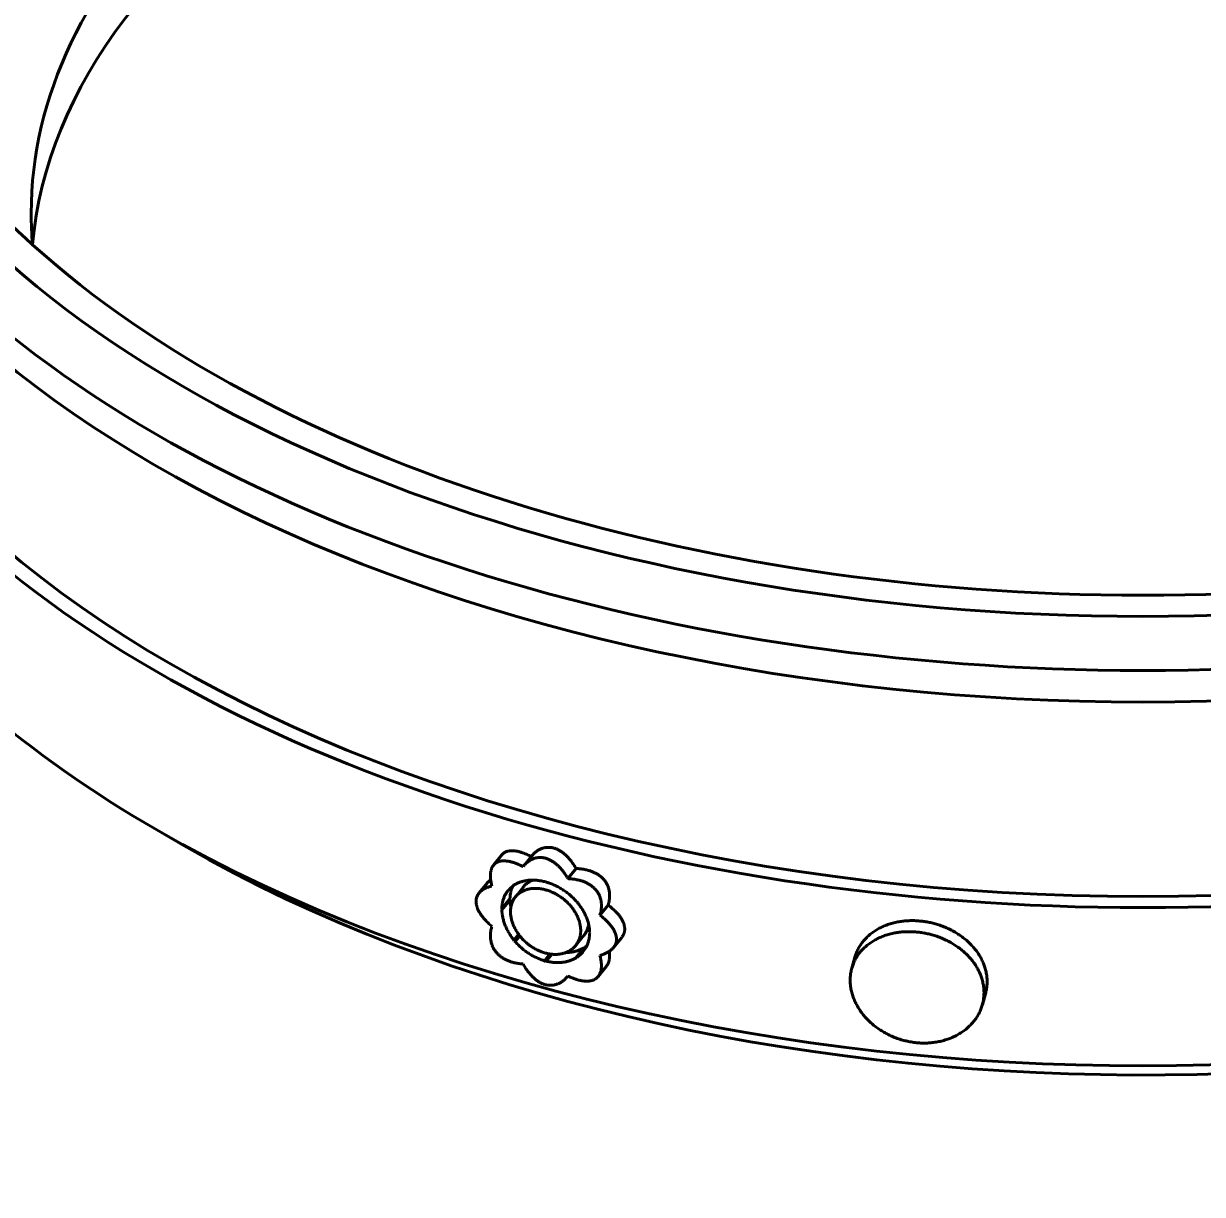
# Model space of a CAD drawing. Header units: millimetres. Extents: x 15 to 292, y 5 to 205.
# Drawn here: x 122.95 to 153.38, y 103.49 to 133.72 of the extents above; entities that cross this region are included whole.
import ezdxf

# ---------------------------------------------------------------- set-up
doc = ezdxf.new("R2010")
doc.units = ezdxf.units.MM
doc.layers.add('Annotations', color=7, linetype='Continuous')
doc.layers.add('Geometries', color=7, linetype='Continuous')
doc.styles.add('Shapr4', font='txt', dxfattribs={"height": 2.3925})
doc.dimstyles.new('ISO-25', dxfattribs={"dimtxt": 2.5, "dimasz": 2.5, "dimexe": 1.25, "dimexo": 0.625, "dimtad": 1, "dimtxsty": 'Standard', "dimcen": 2.5, "dimadec": 0, "dimazin": 0, "dimtfac": 1, "dimtmove": 0, "dimatfit": 3, "dimfxl": 1, "dimarcsym": 0})

# ---------------------------------------------------------------- blocks, each defined once
blk = doc.blocks.new('*D3')
at = {"layer": 'Annotations', "color": 0, "linetype": 'Continuous', "lineweight": 15}
for p, q in [((57.268, 104.409), (54.905, 105.227)), ((59.63, 103.591), (113.87, 84.809)), ((116.232, 83.991), (152.709, 71.36))]:
    blk.add_line(p, q, dxfattribs=at)
at = {"layer": 'Annotations', "color": 0}
for points in [[(57.131, 104.015), (57.404, 104.803), (59.63, 103.591)], [(116.369, 84.385), (116.096, 83.597), (113.87, 84.809)]]:
    blk.add_solid(points, dxfattribs=at)
at = {"layer": 'Defpoints', "color": 0}
for p in [(59.63, 103.591), (113.87, 84.809)]:
    blk.add_point(p, dxfattribs=at)
at = {"layer": 'Annotations', "color": 0, "lineweight": 15, "insert": (148.221, 75.162), "char_height": 2.3925, "attachment_point": 5, "rotation": 340.9003, "style": 'Shapr4'}
blk.add_mtext('\\A1;%%c57,4', dxfattribs=at)

msp = doc.modelspace()

# ---------------------------------------------------------------- linework, layer by layer
at = {"layer": 'Geometries', "linetype": 'Continuous', "lineweight": 40}
for p, q in [((126.389, 112.899), (127.096, 112.491)), ((135.292, 112.254), (135.08, 111.992)), ((135.843, 111.955), (136.055, 112.216)), ((137, 111.643), (137.211, 111.905)), ((134.915, 111.528), (134.703, 111.266)), ((135.613, 111.493), (135.607, 111.471)), ((135.607, 111.471), (135.624, 111.492)), ((135.624, 111.492), (135.613, 111.493)), ((135.638, 111.491), (135.624, 111.492)), ((135.857, 111.434), (135.645, 111.172)), ((135.295, 110.875), (135.493, 111.12)), ((135.295, 110.834), (135.507, 111.096)), ((135.493, 111.12), (135.507, 111.137)), ((135.507, 111.096), (135.493, 111.12)), ((135.295, 110.875), (135.282, 110.858)), ((135.282, 110.858), (135.295, 110.834)), ((137.234, 111.056), (137.208, 111.069)), ((137.241, 111.031), (137.234, 111.056)), ((137.828, 110.7), (138.04, 110.962)), ((135.607, 110.057), (135.727, 110.206)), ((135.613, 110.032), (135.74, 110.189)), ((137.201, 109.915), (137.413, 110.177)), ((137.574, 110.241), (137.561, 110.265)), ((137.561, 110.224), (137.575, 110.241)), ((137.561, 110.224), (137.574, 110.241)), ((137.575, 110.241), (137.574, 110.241)), ((135.607, 110.057), (135.613, 110.032)), ((135.613, 110.032), (135.638, 110.019)), ((135.638, 110.019), (135.757, 110.166)), ((137.435, 109.858), (137.452, 109.879)), ((138.177, 109.863), (138.389, 110.126)), ((136.396, 109.524), (136.536, 109.698)), ((136.419, 109.506), (136.57, 109.693)), ((136.442, 109.512), (136.587, 109.691)), ((137.208, 109.597), (137.42, 109.858)), ((137.208, 109.597), (137.234, 109.596)), ((137.234, 109.596), (137.241, 109.617)), ((137.241, 109.617), (137.435, 109.858)), ((137.435, 109.858), (137.42, 109.858)), ((144.41, 109.616), (144.33, 109.33)), ((137.783, 109.117), (137.995, 109.379)), ((147.7, 108.385), (147.78, 108.671))]:
    msp.add_line(p, q, dxfattribs=at)
at = {"layer": 'Geometries', "linetype": 'Continuous', "lineweight": 40, "flags": 128}
for points in [[(135.292, 112.254), (135.295, 112.257), (135.303, 112.267), (135.313, 112.277), (135.322, 112.286), (135.333, 112.295), (135.343, 112.303), (135.354, 112.31), (135.365, 112.317), (135.377, 112.324), (135.389, 112.33), (135.401, 112.336), (135.415, 112.341), (135.428, 112.345), (135.442, 112.35), (135.456, 112.353), (135.469, 112.356), (135.483, 112.358), (135.496, 112.36), (135.51, 112.362), (135.524, 112.363), (135.542, 112.364), (135.561, 112.364), (135.579, 112.363), (135.598, 112.362), (135.618, 112.361), (135.638, 112.358), (135.659, 112.355), (135.679, 112.352), (135.7, 112.348), (135.721, 112.343), (135.742, 112.338), (135.762, 112.333), (135.784, 112.327), (135.806, 112.32), (135.828, 112.313), (135.85, 112.305), (135.875, 112.296), (135.901, 112.286), (135.927, 112.276), (135.952, 112.265), (135.978, 112.253), (136.004, 112.241), (136.029, 112.229), (136.055, 112.216)], [(136.055, 112.216), (136.069, 112.234), (136.085, 112.251), (136.1, 112.268), (136.116, 112.284), (136.13, 112.297), (136.143, 112.309), (136.157, 112.321), (136.172, 112.333), (136.187, 112.344), (136.202, 112.355), (136.218, 112.366), (136.235, 112.377), (136.252, 112.386), (136.269, 112.396), (136.284, 112.403), (136.299, 112.41), (136.314, 112.416), (136.329, 112.422), (136.345, 112.428), (136.362, 112.433), (136.378, 112.437), (136.396, 112.441), (136.413, 112.444), (136.431, 112.447), (136.445, 112.449), (136.461, 112.45), (136.476, 112.451), (136.491, 112.451), (136.507, 112.451), (136.523, 112.451), (136.539, 112.45), (136.555, 112.448), (136.572, 112.446), (136.588, 112.443), (136.605, 112.439), (136.621, 112.436), (136.637, 112.431), (136.653, 112.426), (136.67, 112.421), (136.686, 112.415), (136.703, 112.408), (136.719, 112.401), (136.736, 112.394), (136.752, 112.386), (136.767, 112.378), (136.782, 112.37), (136.796, 112.361), (136.81, 112.353), (136.825, 112.343), (136.843, 112.331), (136.86, 112.319), (136.877, 112.306), (136.894, 112.292), (136.912, 112.278), (136.93, 112.262), (136.947, 112.247), (136.964, 112.231), (136.98, 112.215), (136.996, 112.198), (137.012, 112.181), (137.027, 112.164), (137.043, 112.146), (137.058, 112.128), (137.073, 112.109), (137.088, 112.09), (137.105, 112.068), (137.121, 112.045), (137.137, 112.022), (137.153, 111.999), (137.168, 111.976), (137.183, 111.952), (137.197, 111.929), (137.211, 111.905)], [(135.843, 111.955), (135.816, 111.968), (135.788, 111.981), (135.761, 111.994), (135.733, 112.006), (135.711, 112.016), (135.689, 112.025), (135.667, 112.033), (135.644, 112.041), (135.622, 112.049), (135.599, 112.057), (135.576, 112.064), (135.552, 112.071), (135.529, 112.077), (135.506, 112.082), (135.487, 112.086), (135.468, 112.09), (135.449, 112.093), (135.431, 112.096), (135.412, 112.098), (135.393, 112.1), (135.374, 112.101), (135.355, 112.102), (135.337, 112.102), (135.319, 112.101), (135.304, 112.1), (135.289, 112.099), (135.275, 112.097), (135.261, 112.094), (135.247, 112.092), (135.232, 112.088), (135.219, 112.084), (135.205, 112.08), (135.192, 112.074), (135.179, 112.069), (135.167, 112.063), (135.155, 112.056), (135.144, 112.049), (135.133, 112.042), (135.123, 112.034), (135.112, 112.025), (135.102, 112.016), (135.093, 112.007), (135.084, 111.997), (135.08, 111.992)], [(137, 111.643), (136.985, 111.669), (136.969, 111.694), (136.953, 111.719), (136.937, 111.745), (136.923, 111.764), (136.909, 111.784), (136.895, 111.804), (136.881, 111.823), (136.866, 111.843), (136.85, 111.862), (136.834, 111.882), (136.817, 111.901), (136.8, 111.92), (136.782, 111.939), (136.767, 111.954), (136.752, 111.969), (136.737, 111.984), (136.721, 111.998), (136.705, 112.012), (136.689, 112.026), (136.672, 112.04), (136.655, 112.053), (136.637, 112.065), (136.619, 112.078), (136.604, 112.088), (136.589, 112.097), (136.574, 112.106), (136.559, 112.115), (136.543, 112.123), (136.527, 112.131), (136.511, 112.139), (136.494, 112.146), (136.478, 112.152), (136.461, 112.158), (136.445, 112.164), (136.429, 112.169), (136.412, 112.173), (136.396, 112.177), (136.38, 112.181), (136.363, 112.183), (136.347, 112.186), (136.33, 112.188), (136.314, 112.189), (136.297, 112.19), (136.283, 112.19), (136.268, 112.19), (136.254, 112.189), (136.239, 112.188), (136.225, 112.186), (136.208, 112.184), (136.19, 112.181), (136.173, 112.177), (136.156, 112.173), (136.138, 112.167), (136.121, 112.161), (136.104, 112.155), (136.087, 112.148), (136.071, 112.141), (136.055, 112.133), (136.04, 112.124), (136.025, 112.116), (136.009, 112.106), (135.994, 112.096), (135.979, 112.085), (135.964, 112.074), (135.948, 112.061), (135.932, 112.047), (135.916, 112.033), (135.901, 112.018), (135.886, 112.003), (135.871, 111.987), (135.857, 111.971), (135.843, 111.955)], [(135.08, 111.992), (135.076, 111.986), (135.068, 111.976), (135.061, 111.966), (135.055, 111.955), (135.049, 111.944), (135.043, 111.933), (135.037, 111.919), (135.03, 111.904), (135.025, 111.888), (135.02, 111.873), (135.016, 111.856), (135.012, 111.838), (135.008, 111.821), (135.006, 111.803), (135.004, 111.784), (135.002, 111.766), (135.001, 111.747), (135, 111.729), (135, 111.709), (135.001, 111.689), (135.002, 111.669), (135.003, 111.648), (135.005, 111.624), (135.007, 111.611)], [(137.211, 111.905), (137.239, 111.904), (137.267, 111.902), (137.295, 111.9), (137.323, 111.897), (137.345, 111.894), (137.368, 111.891), (137.391, 111.888), (137.414, 111.884), (137.436, 111.879), (137.46, 111.874), (137.484, 111.869), (137.508, 111.863), (137.532, 111.857), (137.555, 111.849), (137.575, 111.843), (137.594, 111.837), (137.614, 111.829), (137.633, 111.822), (137.652, 111.814), (137.672, 111.805), (137.691, 111.796), (137.71, 111.787), (137.729, 111.777), (137.748, 111.766), (137.763, 111.757), (137.778, 111.748), (137.793, 111.738), (137.808, 111.727), (137.823, 111.717), (137.837, 111.706), (137.852, 111.694), (137.865, 111.682), (137.879, 111.67), (137.892, 111.657), (137.905, 111.645), (137.917, 111.632), (137.929, 111.619), (137.94, 111.605), (137.951, 111.592), (137.962, 111.577), (137.972, 111.563), (137.982, 111.548), (137.991, 111.533), (138, 111.518), (138.007, 111.504), (138.015, 111.49), (138.021, 111.476), (138.028, 111.462), (138.033, 111.447), (138.04, 111.429), (138.047, 111.411), (138.052, 111.392), (138.057, 111.374), (138.062, 111.355), (138.066, 111.335), (138.07, 111.315), (138.072, 111.296), (138.075, 111.277), (138.076, 111.257), (138.077, 111.238), (138.078, 111.219), (138.078, 111.199), (138.078, 111.179), (138.077, 111.16), (138.075, 111.14), (138.073, 111.117), (138.07, 111.095), (138.066, 111.072), (138.062, 111.05), (138.057, 111.028), (138.052, 111.006), (138.046, 110.984), (138.04, 110.962)], [(135.037, 111.452), (135.013, 111.446), (134.99, 111.439), (134.967, 111.432), (134.944, 111.424), (134.926, 111.417), (134.909, 111.41), (134.891, 111.402), (134.874, 111.394), (134.858, 111.386), (134.841, 111.377), (134.824, 111.368), (134.808, 111.358), (134.792, 111.347), (134.777, 111.336), (134.764, 111.326), (134.753, 111.317), (134.741, 111.306), (134.73, 111.296), (134.72, 111.285), (134.709, 111.273), (134.703, 111.266)], [(134.915, 111.528), (134.917, 111.531), (134.928, 111.543), (134.94, 111.555), (134.951, 111.567), (134.964, 111.578), (134.977, 111.589), (134.99, 111.599), (135.004, 111.609), (135.007, 111.611)], [(135.007, 111.611), (135.008, 111.6), (135.012, 111.576), (135.016, 111.551), (135.02, 111.526), (135.025, 111.502), (135.031, 111.477), (135.037, 111.452)], [(135.507, 111.137), (135.508, 111.159), (135.509, 111.181), (135.511, 111.203), (135.513, 111.225), (135.516, 111.247), (135.52, 111.268), (135.524, 111.289), (135.528, 111.31), (135.533, 111.33), (135.539, 111.351), (135.545, 111.372), (135.552, 111.393), (135.56, 111.413), (135.568, 111.433), (135.576, 111.449)], [(135.607, 111.471), (135.59, 111.46), (135.576, 111.449)], [(136.095, 111.605), (136.073, 111.605), (136.049, 111.604), (136.024, 111.603), (136.001, 111.601), (135.978, 111.599), (135.955, 111.596), (135.932, 111.593), (135.91, 111.589), (135.888, 111.585), (135.866, 111.58), (135.845, 111.575), (135.823, 111.569), (135.802, 111.563), (135.781, 111.556), (135.759, 111.549), (135.738, 111.54), (135.718, 111.532), (135.698, 111.522), (135.683, 111.515), (135.668, 111.507), (135.653, 111.499), (135.638, 111.491)], [(136.419, 111.355), (136.394, 111.361), (136.369, 111.367), (136.344, 111.372), (136.319, 111.377), (136.294, 111.381), (136.27, 111.384), (136.245, 111.387), (136.221, 111.389), (136.2, 111.39), (136.18, 111.391), (136.16, 111.391), (136.14, 111.391), (136.12, 111.391), (136.096, 111.389), (136.073, 111.387), (136.05, 111.385), (136.028, 111.382), (136.005, 111.378), (135.984, 111.373), (135.962, 111.368), (135.941, 111.362), (135.923, 111.357), (135.906, 111.351), (135.889, 111.345), (135.872, 111.338), (135.855, 111.331), (135.836, 111.322), (135.817, 111.313), (135.799, 111.303), (135.781, 111.292), (135.764, 111.281), (135.747, 111.269), (135.731, 111.257), (135.715, 111.244), (135.702, 111.232), (135.69, 111.221), (135.678, 111.209), (135.666, 111.196), (135.655, 111.183), (135.645, 111.172)], [(136.095, 111.605), (136.083, 111.6), (136.067, 111.593), (136.047, 111.584), (136.029, 111.575), (136.01, 111.564), (135.993, 111.554), (135.975, 111.543), (135.959, 111.531), (135.942, 111.518), (135.926, 111.505), (135.914, 111.494), (135.901, 111.482), (135.889, 111.47), (135.877, 111.458), (135.866, 111.445), (135.857, 111.434)], [(136.396, 111.565), (136.371, 111.571), (136.346, 111.577), (136.321, 111.582), (136.297, 111.586), (136.272, 111.59), (136.247, 111.594), (136.222, 111.597), (136.198, 111.6), (136.173, 111.602), (136.149, 111.603), (136.124, 111.604), (136.098, 111.605), (136.095, 111.605)], [(137.208, 111.069), (137.19, 111.089), (137.171, 111.108), (137.152, 111.128), (137.132, 111.147), (137.112, 111.166), (137.092, 111.185), (137.072, 111.203), (137.051, 111.222), (137.03, 111.239), (137.008, 111.257), (136.985, 111.275), (136.962, 111.292), (136.939, 111.309), (136.915, 111.326), (136.891, 111.342), (136.868, 111.357), (136.845, 111.372), (136.821, 111.387), (136.797, 111.4), (136.774, 111.414), (136.75, 111.427), (136.725, 111.44), (136.701, 111.452), (136.677, 111.464), (136.652, 111.475), (136.626, 111.487), (136.6, 111.498), (136.574, 111.508), (136.548, 111.518), (136.522, 111.527), (136.502, 111.534), (136.482, 111.541), (136.462, 111.547), (136.442, 111.553)], [(137.828, 110.7), (137.835, 110.724), (137.841, 110.747), (137.847, 110.771), (137.852, 110.795), (137.855, 110.814), (137.858, 110.833), (137.861, 110.853), (137.863, 110.873), (137.865, 110.893), (137.866, 110.914), (137.866, 110.935), (137.866, 110.956), (137.866, 110.977), (137.864, 110.999), (137.863, 111.016), (137.861, 111.034), (137.858, 111.052), (137.855, 111.07), (137.851, 111.088), (137.847, 111.106), (137.842, 111.124), (137.837, 111.143), (137.831, 111.161), (137.824, 111.179), (137.818, 111.194), (137.812, 111.209), (137.805, 111.224), (137.797, 111.239), (137.789, 111.254), (137.781, 111.269), (137.771, 111.284), (137.762, 111.298), (137.752, 111.313), (137.741, 111.327), (137.73, 111.341), (137.719, 111.354), (137.707, 111.368), (137.695, 111.381), (137.683, 111.393), (137.67, 111.406), (137.656, 111.418), (137.642, 111.43), (137.628, 111.442), (137.613, 111.453), (137.599, 111.464), (137.585, 111.473), (137.571, 111.483), (137.557, 111.492), (137.543, 111.501), (137.524, 111.511), (137.505, 111.521), (137.486, 111.531), (137.467, 111.54), (137.446, 111.55), (137.425, 111.559), (137.404, 111.567), (137.383, 111.575), (137.362, 111.582), (137.34, 111.589), (137.319, 111.595), (137.298, 111.601), (137.276, 111.607), (137.253, 111.612), (137.231, 111.616), (137.209, 111.621), (137.182, 111.625), (137.156, 111.629), (137.13, 111.633), (137.104, 111.636), (137.077, 111.638), (137.051, 111.641), (137.025, 111.642), (137, 111.643)], [(134.703, 111.266), (134.699, 111.261), (134.69, 111.248), (134.681, 111.235), (134.673, 111.222), (134.667, 111.21), (134.661, 111.199), (134.655, 111.186), (134.65, 111.174), (134.646, 111.162), (134.642, 111.148), (134.638, 111.135), (134.635, 111.121), (134.633, 111.107), (134.631, 111.092), (134.63, 111.078), (134.629, 111.064), (134.629, 111.049), (134.63, 111.034), (134.631, 111.019), (134.633, 111.004), (134.635, 110.988), (134.638, 110.972), (134.641, 110.957), (134.645, 110.941), (134.649, 110.926), (134.654, 110.912), (134.659, 110.897), (134.664, 110.883), (134.67, 110.868), (134.678, 110.85), (134.687, 110.831), (134.696, 110.813), (134.705, 110.795), (134.716, 110.775), (134.728, 110.756), (134.74, 110.737), (134.752, 110.718), (134.765, 110.7), (134.778, 110.681), (134.792, 110.663), (134.806, 110.645), (134.821, 110.626), (134.837, 110.608), (134.853, 110.589), (134.869, 110.571), (134.889, 110.55), (134.909, 110.529), (134.929, 110.509), (134.95, 110.489), (134.971, 110.469), (134.993, 110.449), (135.015, 110.429), (135.037, 110.41)], [(135.453, 111.332), (135.443, 111.319), (135.431, 111.302), (135.418, 111.285), (135.407, 111.267), (135.396, 111.249), (135.386, 111.231), (135.376, 111.213), (135.367, 111.195), (135.359, 111.176), (135.351, 111.157), (135.343, 111.138), (135.336, 111.118), (135.33, 111.098), (135.324, 111.078), (135.319, 111.057), (135.314, 111.036), (135.309, 111.013), (135.306, 110.991), (135.302, 110.968), (135.3, 110.946), (135.298, 110.928), (135.297, 110.911), (135.296, 110.893), (135.295, 110.875)], [(135.529, 110.909), (135.525, 110.925), (135.521, 110.949), (135.517, 110.974), (135.514, 110.998), (135.511, 111.023), (135.51, 111.041), (135.508, 111.06), (135.507, 111.078), (135.507, 111.096)], [(135.645, 111.172), (135.642, 111.168), (135.63, 111.152), (135.618, 111.135), (135.607, 111.118), (135.597, 111.101), (135.587, 111.083), (135.578, 111.064), (135.569, 111.046), (135.562, 111.03), (135.556, 111.013), (135.55, 110.997), (135.545, 110.98), (135.54, 110.963), (135.535, 110.942), (135.531, 110.921), (135.529, 110.909)], [(137.201, 109.915), (137.207, 109.923), (137.219, 109.939), (137.231, 109.956), (137.242, 109.974), (137.251, 109.989), (137.26, 110.004), (137.268, 110.019), (137.275, 110.035), (137.282, 110.051), (137.29, 110.071), (137.297, 110.091), (137.304, 110.111), (137.31, 110.131), (137.315, 110.152), (137.319, 110.173), (137.323, 110.195), (137.326, 110.216), (137.328, 110.235), (137.329, 110.253), (137.33, 110.272), (137.331, 110.291), (137.331, 110.31), (137.33, 110.333), (137.329, 110.355), (137.327, 110.378), (137.324, 110.402), (137.321, 110.425), (137.317, 110.448), (137.312, 110.471), (137.307, 110.495), (137.302, 110.514), (137.296, 110.534), (137.29, 110.554), (137.283, 110.574), (137.276, 110.593), (137.267, 110.617), (137.258, 110.64), (137.247, 110.663), (137.237, 110.686), (137.225, 110.709), (137.213, 110.732), (137.2, 110.755), (137.187, 110.777), (137.175, 110.796), (137.163, 110.815), (137.151, 110.833), (137.138, 110.852), (137.125, 110.87), (137.108, 110.892), (137.092, 110.913), (137.074, 110.934), (137.056, 110.954), (137.038, 110.974), (137.019, 110.994), (137, 111.014), (136.981, 111.033), (136.964, 111.049), (136.947, 111.065), (136.929, 111.08), (136.911, 111.095), (136.893, 111.11), (136.872, 111.127), (136.85, 111.144), (136.827, 111.16), (136.805, 111.176), (136.782, 111.191), (136.759, 111.206), (136.735, 111.22), (136.711, 111.234), (136.691, 111.245), (136.671, 111.256), (136.651, 111.266), (136.63, 111.276), (136.61, 111.286), (136.586, 111.296), (136.563, 111.306), (136.539, 111.316), (136.515, 111.325), (136.491, 111.333), (136.467, 111.341), (136.443, 111.348), (136.419, 111.355)], [(135.295, 110.834), (135.296, 110.811), (135.297, 110.788), (135.299, 110.765), (135.302, 110.742), (135.305, 110.719), (135.308, 110.696), (135.312, 110.672), (135.317, 110.649), (135.322, 110.625), (135.327, 110.601), (135.334, 110.577), (135.341, 110.552), (135.349, 110.527), (135.357, 110.502), (135.366, 110.477), (135.374, 110.453), (135.384, 110.43), (135.394, 110.406), (135.404, 110.383), (135.415, 110.359), (135.426, 110.336), (135.438, 110.313), (135.451, 110.29), (135.463, 110.267), (135.477, 110.244), (135.491, 110.22), (135.506, 110.196), (135.522, 110.173), (135.537, 110.149), (135.554, 110.126), (135.567, 110.109), (135.58, 110.091), (135.593, 110.074), (135.607, 110.057)], [(135.529, 110.909), (135.527, 110.9), (135.524, 110.878), (135.522, 110.857), (135.52, 110.835), (135.519, 110.812), (135.518, 110.79), (135.519, 110.771), (135.519, 110.752), (135.521, 110.732), (135.522, 110.713), (135.524, 110.694), (135.528, 110.67), (135.532, 110.647), (135.536, 110.623), (135.541, 110.6), (135.547, 110.576), (135.554, 110.553), (135.561, 110.529), (135.569, 110.505), (135.576, 110.485), (135.583, 110.466), (135.591, 110.446), (135.6, 110.426), (135.609, 110.406), (135.62, 110.383), (135.632, 110.36), (135.644, 110.337), (135.657, 110.314), (135.671, 110.291), (135.685, 110.268), (135.699, 110.246), (135.714, 110.224), (135.727, 110.206)], [(137.535, 110.464), (137.533, 110.473), (137.528, 110.496), (137.521, 110.521), (137.514, 110.546), (137.506, 110.57), (137.497, 110.595), (137.488, 110.619), (137.479, 110.643), (137.469, 110.666), (137.459, 110.689), (137.449, 110.712), (137.437, 110.735), (137.426, 110.758), (137.413, 110.781), (137.401, 110.804), (137.388, 110.826), (137.374, 110.849), (137.359, 110.872), (137.344, 110.895), (137.328, 110.918), (137.312, 110.941), (137.295, 110.964), (137.282, 110.981), (137.268, 110.998), (137.255, 111.015), (137.241, 111.031)], [(138.04, 110.962), (138.065, 110.943), (138.089, 110.924), (138.113, 110.904), (138.137, 110.883), (138.155, 110.867), (138.174, 110.85), (138.192, 110.833), (138.209, 110.816), (138.227, 110.798), (138.245, 110.78), (138.262, 110.761), (138.279, 110.742), (138.296, 110.723), (138.312, 110.704), (138.324, 110.687), (138.337, 110.671), (138.349, 110.654), (138.36, 110.638), (138.372, 110.621), (138.383, 110.603), (138.393, 110.586), (138.403, 110.568), (138.412, 110.55), (138.421, 110.532), (138.427, 110.517), (138.433, 110.502), (138.439, 110.487), (138.444, 110.472), (138.449, 110.457), (138.453, 110.442), (138.457, 110.426), (138.46, 110.411), (138.463, 110.395), (138.464, 110.38), (138.466, 110.365), (138.466, 110.35), (138.466, 110.336), (138.466, 110.321), (138.465, 110.307), (138.463, 110.292), (138.461, 110.278), (138.458, 110.264), (138.454, 110.25), (138.45, 110.236), (138.445, 110.224), (138.441, 110.212), (138.435, 110.2), (138.43, 110.188), (138.424, 110.177), (138.415, 110.163), (138.406, 110.149), (138.397, 110.136), (138.389, 110.126)], [(138.177, 109.863), (138.181, 109.868), (138.191, 109.882), (138.2, 109.895), (138.209, 109.909), (138.215, 109.921), (138.221, 109.933), (138.227, 109.946), (138.232, 109.958), (138.237, 109.971), (138.241, 109.985), (138.245, 109.998), (138.248, 110.012), (138.251, 110.027), (138.253, 110.041), (138.254, 110.055), (138.254, 110.07), (138.254, 110.085), (138.254, 110.099), (138.253, 110.114), (138.251, 110.13), (138.249, 110.145), (138.246, 110.161), (138.242, 110.176), (138.238, 110.192), (138.234, 110.206), (138.229, 110.22), (138.223, 110.235), (138.218, 110.249), (138.212, 110.263), (138.203, 110.281), (138.194, 110.299), (138.185, 110.317), (138.175, 110.334), (138.163, 110.353), (138.151, 110.371), (138.139, 110.39), (138.126, 110.408), (138.112, 110.426), (138.098, 110.443), (138.084, 110.461), (138.069, 110.478), (138.053, 110.496), (138.037, 110.513), (138.02, 110.531), (138.003, 110.548), (137.983, 110.568), (137.962, 110.588), (137.941, 110.607), (137.919, 110.626), (137.897, 110.645), (137.874, 110.664), (137.851, 110.682), (137.828, 110.7)], [(146.089, 110.549), (146.053, 110.552), (146.017, 110.555), (145.982, 110.556), (145.946, 110.558), (145.911, 110.558), (145.875, 110.558), (145.84, 110.558), (145.804, 110.557), (145.769, 110.555), (145.734, 110.553), (145.699, 110.55), (145.665, 110.546), (145.635, 110.543), (145.606, 110.539), (145.576, 110.535), (145.547, 110.53), (145.518, 110.525), (145.485, 110.518), (145.451, 110.511), (145.418, 110.503), (145.386, 110.495), (145.353, 110.486), (145.321, 110.476), (145.29, 110.466), (145.258, 110.456), (145.227, 110.445), (145.197, 110.433), (145.166, 110.421), (145.136, 110.408), (145.111, 110.396), (145.086, 110.384), (145.061, 110.372), (145.037, 110.36), (145.013, 110.347), (144.986, 110.331), (144.958, 110.315), (144.932, 110.298), (144.906, 110.281), (144.88, 110.264), (144.855, 110.245), (144.83, 110.227), (144.806, 110.208), (144.783, 110.188), (144.76, 110.168), (144.738, 110.148), (144.716, 110.127), (144.698, 110.109), (144.68, 110.09), (144.663, 110.071), (144.646, 110.052), (144.63, 110.033), (144.611, 110.01), (144.593, 109.986), (144.576, 109.962), (144.559, 109.938), (144.543, 109.914), (144.528, 109.889), (144.513, 109.864), (144.499, 109.838), (144.486, 109.812), (144.473, 109.786), (144.461, 109.759), (144.45, 109.733), (144.441, 109.71), (144.433, 109.686), (144.425, 109.663), (144.417, 109.639), (144.41, 109.616)], [(147.78, 108.671), (147.787, 108.695), (147.794, 108.724), (147.8, 108.753), (147.806, 108.782), (147.81, 108.811), (147.814, 108.84), (147.818, 108.869), (147.82, 108.894), (147.821, 108.92), (147.823, 108.945), (147.823, 108.97), (147.823, 108.996), (147.822, 109.025), (147.821, 109.055), (147.819, 109.085), (147.816, 109.114), (147.812, 109.144), (147.808, 109.173), (147.803, 109.203), (147.797, 109.233), (147.79, 109.262), (147.783, 109.292), (147.775, 109.321), (147.766, 109.35), (147.758, 109.375), (147.749, 109.4), (147.74, 109.425), (147.73, 109.45), (147.72, 109.474), (147.708, 109.503), (147.694, 109.531), (147.68, 109.559), (147.666, 109.587), (147.65, 109.615), (147.634, 109.643), (147.618, 109.67), (147.6, 109.697), (147.583, 109.724), (147.564, 109.751), (147.545, 109.777), (147.525, 109.803), (147.507, 109.825), (147.49, 109.847), (147.471, 109.869), (147.452, 109.89), (147.433, 109.911), (147.41, 109.936), (147.386, 109.96), (147.362, 109.983), (147.338, 110.007), (147.313, 110.03), (147.287, 110.052), (147.261, 110.074), (147.234, 110.096), (147.207, 110.117), (147.179, 110.138), (147.151, 110.159), (147.122, 110.179), (147.097, 110.196), (147.072, 110.212), (147.046, 110.229), (147.021, 110.244), (146.995, 110.26), (146.964, 110.278), (146.933, 110.295), (146.901, 110.311), (146.869, 110.328), (146.837, 110.343), (146.804, 110.359), (146.771, 110.373), (146.738, 110.387), (146.705, 110.401), (146.671, 110.414), (146.637, 110.427), (146.603, 110.438), (146.574, 110.448), (146.544, 110.458), (146.514, 110.467), (146.484, 110.475), (146.454, 110.484), (146.425, 110.491), (146.395, 110.499), (146.365, 110.506), (146.334, 110.512), (146.304, 110.518), (146.274, 110.524), (146.244, 110.529), (146.213, 110.534), (146.182, 110.538), (146.151, 110.542), (146.12, 110.546), (146.089, 110.549)], [(135.037, 110.41), (135.03, 110.387), (135.024, 110.364), (135.019, 110.341), (135.014, 110.317), (135.011, 110.298), (135.008, 110.279), (135.006, 110.259), (135.004, 110.239), (135.002, 110.22), (135.001, 110.199), (135, 110.178), (135, 110.157), (135.001, 110.135), (135.002, 110.114), (135.004, 110.096), (135.006, 110.078), (135.008, 110.06), (135.011, 110.042), (135.015, 110.024), (135.019, 110.006), (135.023, 109.987), (135.029, 109.968), (135.034, 109.95), (135.041, 109.931), (135.047, 109.916), (135.053, 109.901), (135.06, 109.885), (135.067, 109.87), (135.075, 109.855), (135.083, 109.84), (135.092, 109.824), (135.101, 109.809), (135.111, 109.794), (135.121, 109.779), (135.131, 109.765), (135.142, 109.751), (135.153, 109.738), (135.165, 109.724), (135.177, 109.711), (135.19, 109.698), (135.203, 109.685), (135.217, 109.672), (135.23, 109.66), (135.245, 109.648), (135.258, 109.637), (135.271, 109.627), (135.285, 109.617), (135.299, 109.607), (135.313, 109.598), (135.331, 109.587), (135.349, 109.576), (135.368, 109.565), (135.386, 109.555), (135.407, 109.545), (135.427, 109.536), (135.447, 109.527), (135.468, 109.518), (135.489, 109.51), (135.509, 109.503), (135.53, 109.496), (135.551, 109.489), (135.573, 109.483), (135.594, 109.477), (135.616, 109.472), (135.638, 109.467), (135.664, 109.462), (135.69, 109.457), (135.715, 109.453), (135.741, 109.449), (135.767, 109.446), (135.792, 109.443), (135.818, 109.441), (135.843, 109.44)], [(135.727, 110.206), (135.728, 110.205), (135.74, 110.189)], [(135.74, 110.189), (135.741, 110.187), (135.755, 110.169), (135.757, 110.166)], [(137.413, 110.177), (137.418, 110.184), (137.431, 110.201), (137.443, 110.218), (137.454, 110.235), (137.463, 110.25), (137.471, 110.266), (137.479, 110.281), (137.487, 110.297), (137.494, 110.313), (137.502, 110.333), (137.509, 110.353), (137.515, 110.373), (137.521, 110.393), (137.526, 110.414), (137.531, 110.435), (137.534, 110.457), (137.535, 110.464)], [(137.488, 109.905), (137.495, 109.921), (137.503, 109.94), (137.511, 109.96), (137.518, 109.98), (137.525, 110), (137.531, 110.02), (137.536, 110.041), (137.542, 110.063), (137.546, 110.085), (137.55, 110.108), (137.553, 110.13), (137.556, 110.153), (137.558, 110.171), (137.559, 110.189), (137.56, 110.206), (137.561, 110.224)], [(137.561, 110.265), (137.56, 110.288), (137.558, 110.311), (137.557, 110.334), (137.554, 110.357), (137.551, 110.38), (137.547, 110.403), (137.543, 110.426), (137.539, 110.45), (137.535, 110.464)], [(145.935, 110.27), (145.902, 110.271), (145.866, 110.273), (145.831, 110.273), (145.795, 110.273), (145.76, 110.273), (145.724, 110.272), (145.689, 110.27), (145.654, 110.268), (145.619, 110.265), (145.585, 110.261), (145.555, 110.258), (145.526, 110.254), (145.496, 110.25), (145.467, 110.245), (145.438, 110.24), (145.405, 110.233), (145.372, 110.226), (145.339, 110.218), (145.306, 110.21), (145.273, 110.201), (145.241, 110.191), (145.21, 110.181), (145.178, 110.171), (145.147, 110.159), (145.117, 110.148), (145.086, 110.135), (145.056, 110.123), (145.031, 110.111), (145.006, 110.099), (144.982, 110.087), (144.957, 110.074), (144.933, 110.062), (144.906, 110.046), (144.878, 110.03), (144.852, 110.013), (144.826, 109.996), (144.8, 109.978), (144.775, 109.96), (144.75, 109.942), (144.726, 109.922), (144.703, 109.903), (144.68, 109.883), (144.658, 109.862), (144.636, 109.842), (144.618, 109.823), (144.6, 109.805), (144.583, 109.786), (144.566, 109.767), (144.549, 109.747), (144.531, 109.724), (144.513, 109.701), (144.496, 109.677), (144.479, 109.653), (144.463, 109.628), (144.448, 109.603), (144.433, 109.578), (144.419, 109.552), (144.406, 109.527), (144.393, 109.5), (144.381, 109.474), (144.37, 109.447), (144.361, 109.424), (144.353, 109.401), (144.345, 109.377), (144.337, 109.353), (144.33, 109.33)], [(146.009, 110.264), (145.973, 110.267), (145.938, 110.27), (145.935, 110.27)], [(146.183, 110.241), (146.164, 110.244), (146.133, 110.249), (146.102, 110.253), (146.071, 110.257), (146.04, 110.261), (146.009, 110.264)], [(147.7, 108.385), (147.707, 108.41), (147.714, 108.439), (147.72, 108.467), (147.726, 108.496), (147.73, 108.525), (147.734, 108.554), (147.738, 108.584), (147.74, 108.609), (147.741, 108.634), (147.742, 108.659), (147.743, 108.685), (147.743, 108.71), (147.742, 108.74), (147.741, 108.769), (147.739, 108.799), (147.736, 108.829), (147.732, 108.858), (147.728, 108.888), (147.723, 108.918), (147.717, 108.947), (147.71, 108.977), (147.703, 109.006), (147.695, 109.035), (147.686, 109.065), (147.678, 109.09), (147.669, 109.115), (147.66, 109.139), (147.65, 109.164), (147.64, 109.189), (147.627, 109.217), (147.614, 109.246), (147.6, 109.274), (147.586, 109.302), (147.57, 109.33), (147.554, 109.357), (147.538, 109.385), (147.52, 109.412), (147.502, 109.439), (147.484, 109.465), (147.465, 109.492), (147.445, 109.518), (147.427, 109.54), (147.409, 109.562), (147.391, 109.583), (147.372, 109.605), (147.353, 109.626), (147.33, 109.65), (147.306, 109.674), (147.282, 109.698), (147.258, 109.721), (147.232, 109.744), (147.207, 109.767), (147.18, 109.789), (147.154, 109.811), (147.126, 109.832), (147.099, 109.853), (147.071, 109.874), (147.042, 109.894), (147.017, 109.911), (146.992, 109.927), (146.966, 109.944), (146.941, 109.959), (146.914, 109.975), (146.884, 109.993), (146.852, 110.01), (146.821, 110.026), (146.789, 110.043), (146.757, 110.058), (146.724, 110.074), (146.691, 110.088), (146.658, 110.102), (146.625, 110.116), (146.591, 110.129), (146.557, 110.142), (146.523, 110.154), (146.494, 110.163), (146.464, 110.173), (146.434, 110.182), (146.404, 110.19), (146.374, 110.199), (146.345, 110.206), (146.315, 110.214), (146.285, 110.221), (146.254, 110.227), (146.224, 110.233), (146.194, 110.239), (146.183, 110.241)], [(135.638, 110.019), (135.657, 109.999), (135.675, 109.978), (135.694, 109.958), (135.713, 109.938), (135.732, 109.919), (135.752, 109.9), (135.772, 109.881), (135.793, 109.862), (135.814, 109.844), (135.835, 109.826), (135.857, 109.808), (135.88, 109.79), (135.903, 109.772), (135.927, 109.755), (135.95, 109.739), (135.973, 109.723), (135.996, 109.708), (136.019, 109.693), (136.043, 109.679), (136.066, 109.665), (136.09, 109.652), (136.114, 109.639), (136.138, 109.626), (136.162, 109.614), (136.187, 109.603), (136.212, 109.591), (136.238, 109.58), (136.264, 109.569), (136.29, 109.559), (136.317, 109.55), (136.336, 109.543), (136.356, 109.536), (136.376, 109.53), (136.396, 109.524)], [(135.757, 110.166), (135.77, 110.151), (135.784, 110.134), (135.802, 110.113), (135.82, 110.092), (135.839, 110.072), (135.858, 110.053), (135.878, 110.033), (135.898, 110.015), (135.919, 109.996), (135.94, 109.978), (135.958, 109.963), (135.976, 109.949), (135.994, 109.934), (136.013, 109.92), (136.032, 109.907), (136.054, 109.891), (136.077, 109.876), (136.1, 109.861), (136.124, 109.847), (136.147, 109.834), (136.171, 109.821), (136.196, 109.808), (136.22, 109.796), (136.24, 109.787), (136.261, 109.777), (136.282, 109.769), (136.303, 109.76), (136.323, 109.752), (136.348, 109.744), (136.373, 109.735), (136.398, 109.728), (136.423, 109.721), (136.448, 109.715), (136.473, 109.709), (136.498, 109.704), (136.523, 109.699), (136.536, 109.697)], [(136.951, 109.736), (136.971, 109.744), (136.991, 109.753), (137.01, 109.762), (137.029, 109.772), (137.048, 109.783), (137.066, 109.794), (137.08, 109.804), (137.095, 109.814), (137.109, 109.825), (137.123, 109.836), (137.136, 109.847), (137.151, 109.861), (137.166, 109.876), (137.18, 109.891), (137.194, 109.907), (137.201, 109.915)], [(137.488, 109.905), (137.48, 109.899), (137.466, 109.889), (137.452, 109.879)], [(136.442, 109.512), (136.467, 109.506), (136.492, 109.5), (136.517, 109.496), (136.542, 109.491), (136.567, 109.487), (136.592, 109.484), (136.616, 109.481), (136.641, 109.478), (136.666, 109.477), (136.69, 109.475), (136.716, 109.474), (136.741, 109.474), (136.766, 109.475), (136.791, 109.476), (136.816, 109.477), (136.84, 109.479), (136.863, 109.482), (136.886, 109.485), (136.909, 109.488), (136.932, 109.492), (136.954, 109.497), (136.976, 109.502), (136.998, 109.508), (137.02, 109.514), (137.041, 109.52), (137.063, 109.528), (137.085, 109.536), (137.106, 109.545), (137.127, 109.554), (137.148, 109.564), (137.163, 109.571), (137.178, 109.579), (137.193, 109.588), (137.208, 109.597)], [(136.536, 109.697), (136.544, 109.696), (136.565, 109.694), (136.57, 109.693)], [(136.57, 109.693), (136.586, 109.691), (136.587, 109.691)], [(136.587, 109.691), (136.607, 109.69), (136.627, 109.688), (136.652, 109.687), (136.676, 109.687), (136.7, 109.687), (136.724, 109.688), (136.747, 109.69), (136.771, 109.692), (136.794, 109.695), (136.816, 109.699), (136.835, 109.702), (136.854, 109.706), (136.873, 109.711), (136.891, 109.716), (136.909, 109.721), (136.93, 109.728), (136.951, 109.736), (136.951, 109.736)], [(137.42, 109.858), (137.401, 109.848), (137.382, 109.837), (137.363, 109.827), (137.344, 109.818), (137.324, 109.809), (137.304, 109.801), (137.283, 109.793), (137.262, 109.785), (137.241, 109.779), (137.219, 109.772), (137.197, 109.766), (137.173, 109.76), (137.15, 109.755), (137.126, 109.751), (137.102, 109.747), (137.079, 109.744), (137.056, 109.741), (137.032, 109.739), (137.009, 109.737), (136.985, 109.736), (136.961, 109.736), (136.951, 109.736)], [(137.241, 109.617), (137.258, 109.629), (137.275, 109.642), (137.291, 109.655), (137.308, 109.668), (137.323, 109.682), (137.338, 109.696), (137.353, 109.711), (137.368, 109.726), (137.381, 109.741), (137.395, 109.757), (137.398, 109.761)], [(137.783, 109.117), (137.788, 109.123), (137.796, 109.133), (137.803, 109.144), (137.81, 109.154), (137.816, 109.166), (137.822, 109.177), (137.829, 109.192), (137.835, 109.207), (137.841, 109.223), (137.846, 109.239), (137.85, 109.256), (137.854, 109.274), (137.858, 109.292), (137.861, 109.31), (137.863, 109.328), (137.865, 109.346), (137.866, 109.365), (137.866, 109.384), (137.866, 109.404), (137.866, 109.424), (137.865, 109.444), (137.863, 109.464), (137.861, 109.488), (137.858, 109.512), (137.854, 109.536), (137.85, 109.561), (137.846, 109.585), (137.84, 109.61), (137.835, 109.634), (137.828, 109.659)], [(137.828, 109.659), (137.853, 109.666), (137.877, 109.674), (137.901, 109.683), (137.925, 109.692), (137.943, 109.699), (137.962, 109.707), (137.98, 109.716), (137.998, 109.725), (138.015, 109.734), (138.033, 109.744), (138.05, 109.754), (138.067, 109.765), (138.071, 109.767)], [(138.071, 109.768), (138.072, 109.753), (138.075, 109.732), (138.076, 109.711), (138.077, 109.69), (138.078, 109.668), (138.078, 109.647), (138.077, 109.626), (138.076, 109.605), (138.074, 109.588), (138.072, 109.572), (138.07, 109.555), (138.067, 109.539), (138.063, 109.522), (138.059, 109.506), (138.054, 109.49), (138.049, 109.474), (138.043, 109.459), (138.036, 109.444), (138.03, 109.432), (138.023, 109.42), (138.016, 109.408), (138.009, 109.397), (138.001, 109.386), (137.995, 109.379)], [(138.071, 109.767), (138.084, 109.777), (138.1, 109.789), (138.113, 109.799), (138.125, 109.809), (138.137, 109.82), (138.149, 109.832), (138.16, 109.843), (138.171, 109.856), (138.177, 109.863)], [(135.843, 109.44), (135.858, 109.414), (135.873, 109.388), (135.889, 109.362), (135.905, 109.337), (135.918, 109.317), (135.932, 109.297), (135.946, 109.277), (135.96, 109.257), (135.975, 109.238), (135.991, 109.218), (136.007, 109.198), (136.023, 109.178), (136.04, 109.159), (136.058, 109.14), (136.072, 109.125), (136.087, 109.11), (136.103, 109.095), (136.118, 109.081), (136.134, 109.066), (136.15, 109.052), (136.167, 109.039), (136.184, 109.025), (136.202, 109.012), (136.219, 109), (136.234, 108.99), (136.249, 108.981), (136.264, 108.971), (136.28, 108.963), (136.295, 108.954), (136.311, 108.946), (136.328, 108.939), (136.344, 108.931), (136.361, 108.925), (136.377, 108.919), (136.393, 108.913), (136.41, 108.908), (136.426, 108.904), (136.442, 108.9), (136.458, 108.897), (136.475, 108.894), (136.492, 108.891), (136.508, 108.89), (136.525, 108.888), (136.541, 108.888), (136.556, 108.888), (136.57, 108.888), (136.585, 108.889), (136.599, 108.89), (136.613, 108.891), (136.631, 108.894), (136.649, 108.897), (136.666, 108.901), (136.683, 108.906), (136.701, 108.911), (136.718, 108.917), (136.736, 108.924), (136.752, 108.931), (136.769, 108.938), (136.785, 108.947), (136.8, 108.955), (136.816, 108.964), (136.832, 108.974), (136.847, 108.984), (136.862, 108.995), (136.877, 109.006), (136.893, 109.02), (136.91, 109.034), (136.926, 109.049), (136.941, 109.064), (136.957, 109.079), (136.971, 109.095), (136.986, 109.112), (137, 109.128)], [(144.33, 109.33), (144.33, 109.33), (144.323, 109.302), (144.316, 109.273), (144.31, 109.245), (144.305, 109.216), (144.3, 109.188), (144.296, 109.159), (144.293, 109.129), (144.291, 109.1), (144.289, 109.071), (144.288, 109.041), (144.288, 109.012), (144.289, 108.982), (144.29, 108.957), (144.291, 108.931), (144.294, 108.906), (144.296, 108.88), (144.299, 108.854), (144.304, 108.824), (144.309, 108.795), (144.315, 108.765), (144.322, 108.735), (144.329, 108.705), (144.337, 108.675), (144.346, 108.646), (144.355, 108.616), (144.366, 108.586), (144.376, 108.557), (144.388, 108.528), (144.4, 108.498), (144.411, 108.474), (144.423, 108.449), (144.435, 108.424), (144.448, 108.399), (144.461, 108.375), (144.476, 108.347), (144.493, 108.318), (144.51, 108.291), (144.528, 108.263), (144.546, 108.235), (144.565, 108.208), (144.585, 108.181), (144.605, 108.155), (144.626, 108.128), (144.648, 108.102), (144.67, 108.077), (144.692, 108.051), (144.712, 108.03), (144.733, 108.008), (144.753, 107.987), (144.774, 107.967), (144.796, 107.946), (144.821, 107.923), (144.847, 107.9), (144.874, 107.877), (144.901, 107.855), (144.928, 107.833), (144.956, 107.811), (144.985, 107.79), (145.014, 107.77), (145.043, 107.75), (145.073, 107.73), (145.103, 107.711), (145.133, 107.692), (145.16, 107.677), (145.187, 107.662), (145.214, 107.647), (145.241, 107.633), (145.268, 107.619), (145.301, 107.603), (145.333, 107.587), (145.366, 107.573), (145.4, 107.558), (145.433, 107.545), (145.467, 107.532), (145.501, 107.519), (145.535, 107.507), (145.57, 107.496), (145.604, 107.485), (145.639, 107.475), (145.674, 107.466), (145.704, 107.458), (145.734, 107.451), (145.765, 107.444), (145.795, 107.438), (145.826, 107.432), (145.861, 107.426), (145.897, 107.42), (145.932, 107.415), (145.968, 107.411), (146.004, 107.407), (146.04, 107.404), (146.075, 107.401), (146.111, 107.399), (146.147, 107.398), (146.182, 107.398), (146.218, 107.398), (146.253, 107.398), (146.284, 107.399), (146.314, 107.401), (146.344, 107.403), (146.374, 107.406), (146.404, 107.408), (146.439, 107.413), (146.474, 107.417), (146.508, 107.422), (146.542, 107.428), (146.576, 107.435), (146.61, 107.442), (146.643, 107.45), (146.677, 107.458), (146.71, 107.467), (146.742, 107.477), (146.775, 107.487), (146.807, 107.498), (146.834, 107.507), (146.861, 107.518), (146.887, 107.528), (146.914, 107.539), (146.94, 107.55), (146.97, 107.564), (146.999, 107.579), (147.029, 107.594), (147.058, 107.609), (147.086, 107.625), (147.114, 107.641), (147.141, 107.658), (147.168, 107.676), (147.195, 107.694), (147.221, 107.713), (147.246, 107.732), (147.271, 107.751), (147.292, 107.768), (147.312, 107.786), (147.332, 107.804), (147.352, 107.822), (147.371, 107.84), (147.393, 107.862), (147.415, 107.884), (147.436, 107.907), (147.456, 107.93), (147.475, 107.954), (147.494, 107.977), (147.512, 108.002), (147.53, 108.026), (147.547, 108.051), (147.563, 108.077), (147.579, 108.102), (147.594, 108.128), (147.606, 108.151), (147.618, 108.173), (147.629, 108.196), (147.64, 108.219), (147.65, 108.243), (147.661, 108.27), (147.672, 108.297), (147.682, 108.325), (147.691, 108.353), (147.699, 108.382), (147.7, 108.385)], [(137, 109.128), (137.027, 109.115), (137.055, 109.103), (137.083, 109.091), (137.111, 109.079), (137.134, 109.07), (137.157, 109.062), (137.179, 109.054), (137.202, 109.046), (137.225, 109.039), (137.249, 109.032), (137.273, 109.025), (137.296, 109.019), (137.32, 109.014), (137.344, 109.009), (137.363, 109.006), (137.383, 109.003), (137.402, 109), (137.421, 108.998), (137.441, 108.996), (137.46, 108.995), (137.479, 108.995), (137.499, 108.995), (137.518, 108.996), (137.536, 108.997), (137.552, 108.999), (137.567, 109.001), (137.582, 109.003), (137.597, 109.006), (137.611, 109.01), (137.626, 109.014), (137.64, 109.018), (137.654, 109.023), (137.668, 109.029), (137.681, 109.035), (137.693, 109.042), (137.705, 109.049), (137.717, 109.056), (137.728, 109.064), (137.739, 109.073), (137.75, 109.082), (137.76, 109.091), (137.77, 109.101), (137.779, 109.112), (137.783, 109.117)]]:
    msp.add_lwpolyline(points, dxfattribs=at)
at = {"layer": 'Geometries', "linetype": 'Continuous', "lineweight": 40}
for centre, radius, start, end in [((135.976, 110.909), 0.673, 126.5678, 141.0377), ((136.847, 110.206), 0.708, 321.0975, 334.8308)]:
    msp.add_arc(centre, radius, start, end, dxfattribs=at)
for centre, major_axis, ratio, start_param, end_param in [((151.845, 138.619), (-34.05, 0), 0.57735, 2.889738, 6.283185), ((151.845, 138.619), (35, 0), 0.57735, 2.356194, 7.068583), ((151.845, 128.821), (34.05, 0), 0.57735, 0.251855, 2.889738), ((151.845, 128.821), (-28.7, 0), 0.57735, 3.092592, 6.283185), ((151.845, 127.188), (28.7, 0), 0.57735, 2.364868, 3.092044), ((151.845, 137.802), (-36, 0), 0.57735, 0, 3.141593), ((151.845, 138.619), (-34.05, 0), 0.57735, 0.251855, 0.570064), ((151.845, 136.986), (-36, 0), 0.57735, 0.16686, 2.974732), ((151.845, 131.678), (-36, 0), 0.57735, 0, 3.141593), ((151.845, 131.678), (35.5, 0), 0.57735, 3.141593, 6.283185), ((151.845, 128.821), (-28.7, 0), 0.57735, 0, 0.049), ((151.845, 138.619), (-34.05, 0), 0.57735, 0.570064, 0.570106), ((151.845, 138.619), (-34.05, 0), 0.57735, 0.570106, 2.571486), ((151.845, 127.596), (36, 0), 0.57735, 3.141593, 3.926991), ((151.845, 127.596), (36, 0), 0.57735, 3.926991, 5.497787), ((151.845, 126.779), (-35, 0), 0.57735, 0.785398, 2.341296), ((136.419, 110.539), (-1.366, -0.683), 0.634626, 4.40511, 4.420925), ((136.419, 110.539), (-1.32, 1.471), 0.378915, 5.095992, 5.111807), ((136.419, 110.539), (-1.32, 1.471), 0.378915, 1.954399, 1.970214), ((136.419, 110.539), (-1.366, -0.683), 0.634626, 1.263517, 1.279333)]:
    msp.add_ellipse(centre, major_axis=major_axis, ratio=ratio, start_param=start_param, end_param=end_param, dxfattribs=at)

# ---------------------------------------------------------------- dimensions: what is measured, and where the dimension line sits
at = {"layer": 'Annotations', "linetype": 'Continuous', "lineweight": 15}
dim = msp.add_diameter_dim_2p(p1=(59.63, 103.591), p2=(113.87, 84.809), dimstyle='ISO-25', override={"dimscale": 1, "dimgap": 0.7, "dimdec": 2, "dimlfac": 1, "dimrnd": 0.01, "dimzin": 8, "dimdsep": 44, "dimtxsty": 'Shapr4', "dimcen": 2.5, "dimadec": 2, "dimtol": 0, "dimlim": 0, "dimtp": 0, "dimtm": 0, "dimtfac": 0.6, "dimtdec": 8, "dimtofl": 1, "dimfrac": 2, "dimtolj": 1, "dimlwd": 15, "dimlwe": 15}, dxfattribs=at)
dim.commit()
dim.dimension.update_dxf_attribs({"geometry": '*D3', "text_midpoint": (147.526, 73.155), "dimtype": 163})

doc.saveas('drawing.dxf')
